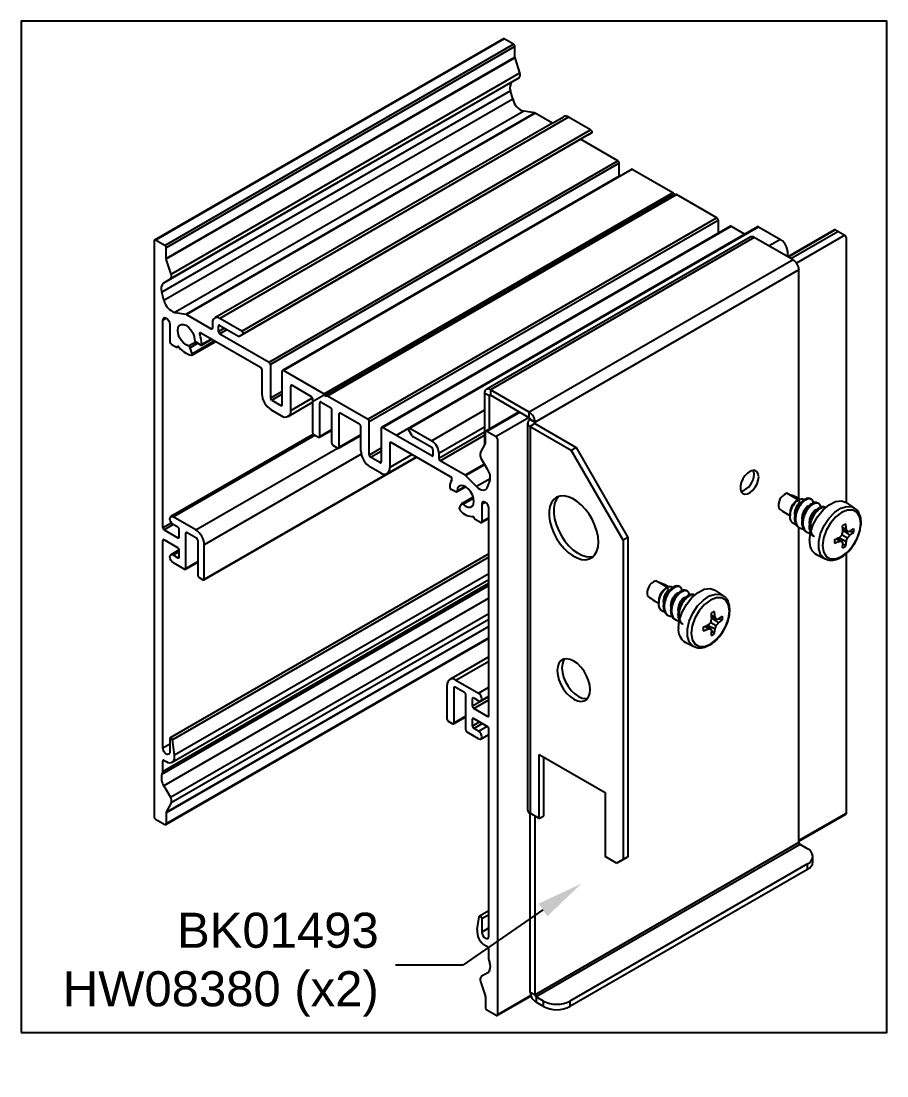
# Model space of a CAD drawing. Extents: x 0 to 4.64, y -5.65 to 0.
import ezdxf
from ezdxf import colors
from ezdxf.entities.mleader import LeaderData, LeaderLine
from ezdxf.math import Vec2, Vec3

# ---------------------------------------------------------------- set-up
doc = ezdxf.new("R2010")
doc.units = 0
doc.header["$LTSCALE"] = 0.5
doc.header["$MEASUREMENT"] = 0
for name, color, linetype in [('FAB DWG', 221, 'CONTINUOUS'), ('Hardware', 242, 'CONTINUOUS'), ('Housing', 150, 'CONTINUOUS'), ('Mounting', 4, 'CONTINUOUS')]:
    doc.layers.add(name, color=color, linetype=linetype)
doc.layers.add('Text-Unprinted', color=131, linetype='CONTINUOUS', plot=False)
doc.styles.get("Standard").update_dxf_attribs({"font": 'arial.ttf'})

msp = doc.modelspace()

# ---------------------------------------------------------------- linework, layer by layer
at = {"layer": 'Hardware', "transparency": 16777216}
for p, q in [((4.1629, -2.5651), (4.1036, -2.5308)), ((4.1258, -2.5409), (4.123, -2.542)), ((4.1718, -2.5635), (4.1488, -2.5502)), ((4.1659, -2.5661), (4.1563, -2.5716)), ((4.1659, -2.5661), (4.1715, -2.5804)), ((4.198, -2.5701), (4.1931, -2.5673)), ((4.234, -2.5632), (4.2292, -2.5604)), ((4.2373, -2.5928), (4.2324, -2.59)), ((4.2733, -2.5859), (4.2684, -2.5831)), ((4.4657, -2.6097), (4.4224, -2.5809)), ((4.0982, -2.6379), (4.1217, -2.6515)), ((4.1205, -2.6337), (4.1205, -2.6516)), ((4.2766, -2.6155), (4.2717, -2.6127)), ((4.1668, -2.7138), (4.1717, -2.7166)), ((4.2061, -2.7364), (4.211, -2.7393)), ((4.3815, -2.7686), (4.4219, -2.7884)), ((4.399, -2.7531), (4.4283, -2.7701)), ((4.4023, -2.7147), (4.4219, -2.7235)), ((4.4033, -2.7261), (4.4283, -2.7362)), ((4.4037, -2.7302), (4.441, -2.7553)), ((4.4424, -2.7336), (4.461, -2.7399)), ((4.3674, -2.7751), (4.3848, -2.7878)), ((4.3777, -2.7704), (4.399, -2.787)), ((4.4037, -2.8005), (4.4186, -2.8135)), ((4.2616, -2.8595), (4.3081, -2.8826)), ((3.4595, -3.0347), (3.4002, -3.0004)), ((3.4224, -3.0105), (3.4196, -3.0116)), ((3.4684, -3.0331), (3.4454, -3.0198)), ((3.4625, -3.0356), (3.4529, -3.0412)), ((3.4625, -3.0356), (3.4681, -3.05)), ((3.4946, -3.0397), (3.4897, -3.0369)), ((3.5306, -3.0328), (3.5258, -3.03)), ((3.5699, -3.0555), (3.565, -3.0526)), ((3.7623, -3.0793), (3.719, -3.0504)), ((3.3948, -3.1075), (3.4183, -3.1211)), ((3.4171, -3.1032), (3.4171, -3.1212)), ((3.5339, -3.0624), (3.529, -3.0596)), ((3.5732, -3.0851), (3.5683, -3.0822)), ((3.4634, -3.1833), (3.4683, -3.1861)), ((3.5027, -3.206), (3.5076, -3.2088)), ((3.6989, -3.1843), (3.7185, -3.1931)), ((3.6999, -3.1956), (3.7249, -3.2058)), ((3.7002, -3.1998), (3.7376, -3.2249)), ((3.739, -3.2031), (3.7576, -3.2095)), ((3.664, -3.2447), (3.6814, -3.2573)), ((3.6743, -3.24), (3.6956, -3.2565)), ((3.6781, -3.2382), (3.7185, -3.258)), ((3.6956, -3.2227), (3.7249, -3.2396)), ((3.7003, -3.27), (3.7152, -3.283)), ((3.5582, -3.3291), (3.6047, -3.3522))]:
    msp.add_line(p, q, dxfattribs=at)
at = {"layer": 'Hardware', "transparency": 16777216, "flags": 128}
for points in [[(4.2252, -2.7842), (4.2302, -2.7425), (4.245, -2.6987), (4.268, -2.6567), (4.2974, -2.6201), (4.3305, -2.5923), (4.3643, -2.5757), (4.3959, -2.5718), (4.4224, -2.5809)], [(4.3077, -2.8824), (4.3023, -2.8792), (4.2836, -2.8583), (4.2738, -2.8273), (4.2738, -2.7889), (4.2836, -2.7466), (4.3023, -2.7041), (4.3283, -2.6652), (4.3592, -2.6333), (4.3923, -2.6113), (4.4247, -2.6011), (4.4535, -2.6037), (4.466, -2.61)], [(4.2944, -2.8107), (4.2994, -2.8442), (4.3139, -2.8688), (4.3365, -2.8818), (4.365, -2.8821), (4.3966, -2.8697), (4.4281, -2.8457), (4.4566, -2.8125), (4.4792, -2.7733), (4.4937, -2.7321), (4.4987, -2.6928), (4.4937, -2.6592), (4.4792, -2.6347), (4.4566, -2.6216), (4.4281, -2.6213), (4.3966, -2.6338), (4.365, -2.6578), (4.3365, -2.691), (4.3139, -2.7301), (4.2994, -2.7713), (4.2944, -2.8107)], [(3.5218, -3.2538), (3.5268, -3.2121), (3.5415, -3.1683), (3.5646, -3.1263), (3.594, -3.0897), (3.6271, -3.0619), (3.6609, -3.0453), (3.6925, -3.0414), (3.719, -3.0504)], [(3.6043, -3.3519), (3.5989, -3.3488), (3.5802, -3.3279), (3.5704, -3.2968), (3.5704, -3.2585), (3.5802, -3.2162), (3.5989, -3.1736), (3.6249, -3.1347), (3.6558, -3.1028), (3.6889, -3.0808), (3.7213, -3.0707), (3.7501, -3.0733), (3.7626, -3.0795)], [(3.591, -3.2802), (3.596, -3.3138), (3.6105, -3.3383), (3.6331, -3.3514), (3.6616, -3.3517), (3.6932, -3.3392), (3.7247, -3.3152), (3.7532, -3.282), (3.7758, -3.2429), (3.7903, -3.2016), (3.7953, -3.1623), (3.7903, -3.1288), (3.7758, -3.1042), (3.7532, -3.0912), (3.7247, -3.0909), (3.6932, -3.1033), (3.6616, -3.1273), (3.6331, -3.1605), (3.6105, -3.1997), (3.596, -3.2409), (3.591, -3.2802)]]:
    msp.add_lwpolyline(points, dxfattribs=at)
at = {"layer": 'Hardware', "transparency": 16777216}
for centre, radius, start, end in [((4.1262, -2.5951), 0.0681, 109.3629, 194.3653), ((4.1963, -2.6361), 0.0759, 121.8306, 178.1748), ((4.444, -2.7594), 0.0689, 111.6345, 128.3601), ((3.8553, -2.7719), 0.55, 3.9597, 6.9502), ((3.9919, -2.7606), 0.4316, 4.9276, 8.6985), ((4.1434, -2.2729), 0.55, 293.0475, 296.0377), ((4.0093, -2.3688), 0.5473, 313.322, 315.3986), ((3.8713, -2.6078), 0.5473, 344.6008, 346.6774), ((4.0914, -2.8978), 0.3736, 25.6313, 27.8099), ((4.0105, -2.6351), 0.439, 339.5569, 342.0951), ((4.382, -2.3316), 0.4073, 276.5285, 278.3323), ((4.1026, -2.4758), 0.439, 317.9043, 320.4427), ((4.2403, -2.4404), 0.3561, 304.3079, 308.3032), ((4.2653, -2.507), 0.3042, 305.2772, 310.0383), ((4.3928, -2.7299), 0.069, 351.6386, 8.3614), ((4.3023, -2.7934), 0.0777, 173.2098, 238.352), ((4.4269, -2.7889), 0.069, 171.6386, 188.3614), ((4.2019, -2.3969), 0.4316, 291.2989, 295.0697), ((4.3706, -2.4144), 0.3737, 272.1836, 274.3618), ((4.0255, -2.9491), 0.4072, 21.6598, 23.4642), ((4.0487, -2.772), 0.3562, 351.6942, 355.6893), ((4.3758, -2.7594), 0.0689, 291.6345, 308.3601), ((4.1189, -2.7604), 0.3043, 349.9594, 354.7202), ((3.4228, -3.0647), 0.0681, 109.3629, 194.3653), ((3.4929, -3.1057), 0.0759, 121.8306, 178.1748), ((3.7406, -3.229), 0.0689, 111.6345, 128.3601), ((3.2885, -3.2301), 0.4316, 4.9276, 8.6985), ((3.1679, -3.0773), 0.5473, 344.6008, 346.6774), ((3.1519, -3.2414), 0.55, 3.9597, 6.9502), ((3.388, -3.3674), 0.3736, 25.6313, 27.8099), ((3.6786, -2.8011), 0.4073, 276.5285, 278.3323), ((3.5369, -2.9099), 0.3561, 304.3079, 308.3032), ((3.5619, -2.9765), 0.3042, 305.2772, 310.0383), ((3.6894, -3.1994), 0.069, 351.6386, 8.3614), ((3.5989, -3.263), 0.0777, 173.2098, 238.352), ((3.7235, -3.2585), 0.069, 171.6386, 188.3614), ((3.44, -2.7424), 0.55, 293.0475, 296.0377), ((3.4985, -2.8664), 0.4316, 291.2989, 295.0697), ((3.3059, -2.8384), 0.5473, 313.322, 315.3986), ((3.6672, -2.8839), 0.3737, 272.1836, 274.3618), ((3.3221, -3.4187), 0.4072, 21.6598, 23.4642), ((3.3453, -3.2416), 0.3562, 351.6942, 355.6893), ((3.4155, -3.23), 0.3043, 349.9594, 354.7202), ((3.3071, -3.1046), 0.439, 339.5569, 342.0951), ((3.3992, -2.9453), 0.439, 317.9043, 320.4427), ((3.6724, -3.229), 0.0689, 291.6345, 308.3601)]:
    msp.add_arc(centre, radius, start, end, dxfattribs=at)
for centre, major_axis, ratio, start_param, end_param in [((4.0729, -2.5649), (0.0904, -0.0035), 0.350579, 0.102496, 0.959353), ((4.0729, -2.5649), (0.0986, -0.0869), 0.337713, 4.877792, 5.249992), ((3.3695, -3.0344), (0.0904, -0.0035), 0.350579, 0.102496, 0.959353), ((3.3695, -3.0344), (0.0986, -0.0869), 0.337713, 4.877792, 5.249992)]:
    msp.add_ellipse(centre, major_axis=major_axis, ratio=ratio, start_param=start_param, end_param=end_param, dxfattribs=at)
for points, knots in [([(4.1514, -2.696), (4.1482, -2.6957), (4.1391, -2.6948), (4.1283, -2.6845), (4.1208, -2.6671), (4.1198, -2.6448), (4.1248, -2.6212), (4.1348, -2.5987), (4.1482, -2.58), (4.1591, -2.5702), (4.1649, -2.5667), (4.1659, -2.5661)], [0, 0, 0, 0, 0.073143, 0.211806, 0.350715, 0.480679, 0.609095, 0.737741, 0.857764, 0.975937, 1, 1, 1, 1]), ([(4.1931, -2.5673), (4.1864, -2.5731), (4.1727, -2.5849), (4.1561, -2.613), (4.1455, -2.6438), (4.1433, -2.6746), (4.151, -2.6985), (4.1597, -2.712), (4.1667, -2.7137), (4.1668, -2.7137)], [0, 0, 0, 0, 0.165435, 0.335295, 0.498315, 0.666674, 0.835034, 0.998054, 1, 1, 1, 1]), ([(4.1715, -2.5804), (4.1676, -2.5842), (4.1598, -2.5918), (4.1505, -2.6098), (4.1451, -2.6291), (4.1439, -2.6439), (4.1461, -2.65), (4.1464, -2.6509)], [0, 0, 0, 0, 0.237622, 0.481843, 0.715873, 0.957852, 1, 1, 1, 1]), ([(4.198, -2.5701), (4.1913, -2.5759), (4.1776, -2.5877), (4.161, -2.6158), (4.1503, -2.6467), (4.1483, -2.6772), (4.1555, -2.7021), (4.1701, -2.7186), (4.1846, -2.7205), (4.1918, -2.7214)], [0, 0, 0, 0, 0.1430202, 0.2898668, 0.4307996, 0.5763481, 0.7218966, 0.8628294, 1, 1, 1, 1]), ([(4.1659, -2.5661), (4.1695, -2.5643), (4.1773, -2.5605), (4.1876, -2.5596), (4.1922, -2.5629), (4.1944, -2.5645)], [0, 0, 0, 0, 0.307059, 0.676919, 1, 1, 1, 1]), ([(4.2324, -2.59), (4.2257, -2.5958), (4.212, -2.6075), (4.1954, -2.6357), (4.1847, -2.6665), (4.1826, -2.6972), (4.1903, -2.7212), (4.199, -2.7347), (4.206, -2.7364), (4.2061, -2.7364)], [0, 0, 0, 0, 0.165435, 0.335295, 0.498315, 0.666674, 0.835034, 0.998054, 1, 1, 1, 1]), ([(4.2311, -2.5978), (4.2283, -2.597), (4.2226, -2.5955), (4.2108, -2.6022), (4.1991, -2.6147), (4.1898, -2.6324), (4.1844, -2.6518), (4.1832, -2.6666), (4.1854, -2.6727), (4.1857, -2.6736)], [0, 0, 0, 0, 0.163229, 0.323888, 0.484547, 0.649668, 0.807898, 0.971503, 1, 1, 1, 1]), ([(4.2373, -2.5928), (4.2305, -2.5986), (4.2169, -2.6104), (4.2003, -2.6385), (4.1896, -2.6694), (4.1876, -2.6999), (4.1948, -2.7247), (4.2093, -2.7413), (4.2239, -2.7431), (4.2311, -2.744)], [0, 0, 0, 0, 0.14302, 0.289867, 0.4308, 0.576348, 0.721897, 0.862829, 1, 1, 1, 1]), ([(4.2291, -2.5605), (4.224, -2.5588), (4.2137, -2.5554), (4.2, -2.5634), (4.1931, -2.5673)], [0, 0, 0, 0, 0.503719, 1, 1, 1, 1]), ([(4.2449, -2.5842), (4.2448, -2.5814), (4.2444, -2.5712), (4.2346, -2.5617), (4.2185, -2.5585), (4.2048, -2.5663), (4.198, -2.5701)], [0, 0, 0, 0, 0.111126, 0.4019144, 0.7049046, 1, 1, 1, 1]), ([(4.2684, -2.5831), (4.2633, -2.5814), (4.253, -2.5781), (4.2392, -2.586), (4.2324, -2.59)], [0, 0, 0, 0, 0.503719, 1, 1, 1, 1]), ([(4.2842, -2.6069), (4.2841, -2.6041), (4.2837, -2.5939), (4.2739, -2.5844), (4.2578, -2.5812), (4.2441, -2.589), (4.2373, -2.5928)], [0, 0, 0, 0, 0.111126, 0.4019144, 0.7049046, 1, 1, 1, 1]), ([(4.2717, -2.6127), (4.2649, -2.6185), (4.2513, -2.6302), (4.2347, -2.6583), (4.224, -2.6892), (4.2219, -2.7199), (4.2296, -2.7439), (4.2383, -2.7574), (4.2453, -2.759), (4.2454, -2.7591)], [0, 0, 0, 0, 0.165435, 0.335295, 0.498315, 0.666674, 0.835034, 0.998054, 1, 1, 1, 1]), ([(4.2704, -2.6205), (4.2676, -2.6197), (4.2619, -2.6181), (4.25, -2.6248), (4.2384, -2.6374), (4.2291, -2.6551), (4.2237, -2.6745), (4.2225, -2.6893), (4.2247, -2.6954), (4.225, -2.6963)], [0, 0, 0, 0, 0.163229, 0.323888, 0.484547, 0.649668, 0.807898, 0.971503, 1, 1, 1, 1]), ([(4.2766, -2.6155), (4.2698, -2.6213), (4.2561, -2.633), (4.2396, -2.6612), (4.2289, -2.692), (4.2268, -2.7227), (4.2344, -2.7467), (4.2432, -2.7602), (4.2502, -2.7619), (4.2503, -2.7619)], [0, 0, 0, 0, 0.165435, 0.335295, 0.498315, 0.666674, 0.835034, 0.998054, 1, 1, 1, 1]), ([(4.3077, -2.6058), (4.3025, -2.6041), (4.2923, -2.6007), (4.2785, -2.6087), (4.2717, -2.6127)], [0, 0, 0, 0, 0.503719, 1, 1, 1, 1]), ([(4.3126, -2.6086), (4.3074, -2.6069), (4.2972, -2.6036), (4.2834, -2.6115), (4.2766, -2.6155)], [0, 0, 0, 0, 0.503719, 1, 1, 1, 1]), ([(4.4716, -2.7891), (4.4774, -2.7777), (4.4901, -2.7531), (4.4999, -2.7134), (4.5018, -2.6738), (4.4932, -2.6412), (4.4802, -2.6192), (4.4687, -2.6131), (4.4654, -2.6114)], [0, 0, 0, 0, 0.167696, 0.36269, 0.55992, 0.76026, 0.931534, 1, 1, 1, 1]), ([(4.3083, -2.8808), (4.3128, -2.8834), (4.3255, -2.8908), (4.3516, -2.8903), (4.3826, -2.8811), (4.4146, -2.861), (4.444, -2.8314), (4.4638, -2.806), (4.4707, -2.7909), (4.4716, -2.7891)], [0, 0, 0, 0, 0.090625, 0.256249, 0.426306, 0.606513, 0.790949, 0.975046, 1, 1, 1, 1]), ([(3.448, -3.1656), (3.4448, -3.1653), (3.4357, -3.1644), (3.4249, -3.154), (3.4174, -3.1366), (3.4164, -3.1143), (3.4214, -3.0907), (3.4314, -3.0682), (3.4448, -3.0496), (3.4557, -3.0398), (3.4615, -3.0362), (3.4625, -3.0356)], [0, 0, 0, 0, 0.073143, 0.211806, 0.350715, 0.480679, 0.609095, 0.737741, 0.857764, 0.975937, 1, 1, 1, 1]), ([(3.4897, -3.0369), (3.483, -3.0427), (3.4693, -3.0544), (3.4527, -3.0825), (3.4421, -3.1134), (3.4399, -3.1441), (3.4476, -3.1681), (3.4563, -3.1816), (3.4633, -3.1832), (3.4634, -3.1833)], [0, 0, 0, 0, 0.165435, 0.335295, 0.498315, 0.666674, 0.835034, 0.998054, 1, 1, 1, 1]), ([(3.4681, -3.05), (3.4642, -3.0538), (3.4564, -3.0614), (3.4471, -3.0794), (3.4417, -3.0987), (3.4405, -3.1135), (3.4427, -3.1196), (3.443, -3.1205)], [0, 0, 0, 0, 0.237622, 0.481843, 0.715873, 0.957852, 1, 1, 1, 1]), ([(3.4946, -3.0397), (3.4878, -3.0455), (3.4742, -3.0572), (3.4576, -3.0853), (3.4469, -3.1163), (3.4449, -3.1467), (3.4521, -3.1716), (3.4667, -3.1882), (3.4812, -3.19), (3.4884, -3.1909)], [0, 0, 0, 0, 0.1430202, 0.2898668, 0.4307996, 0.5763481, 0.7218966, 0.8628294, 1, 1, 1, 1]), ([(3.4625, -3.0356), (3.4661, -3.0339), (3.4739, -3.03), (3.4842, -3.0292), (3.4888, -3.0325), (3.491, -3.0341)], [0, 0, 0, 0, 0.307059, 0.676919, 1, 1, 1, 1]), ([(3.5257, -3.03), (3.5206, -3.0283), (3.5103, -3.0249), (3.4966, -3.0329), (3.4897, -3.0369)], [0, 0, 0, 0, 0.503719, 1, 1, 1, 1]), ([(3.5415, -3.0538), (3.5414, -3.051), (3.541, -3.0408), (3.5312, -3.0313), (3.5151, -3.0281), (3.5014, -3.0359), (3.4946, -3.0397)], [0, 0, 0, 0, 0.111126, 0.4019144, 0.7049046, 1, 1, 1, 1]), ([(3.565, -3.0527), (3.5599, -3.051), (3.5496, -3.0476), (3.5358, -3.0556), (3.529, -3.0596)], [0, 0, 0, 0, 0.503719, 1, 1, 1, 1]), ([(3.5808, -3.0765), (3.5807, -3.0736), (3.5803, -3.0635), (3.5705, -3.054), (3.5544, -3.0508), (3.5407, -3.0585), (3.5339, -3.0624)], [0, 0, 0, 0, 0.111126, 0.4019144, 0.7049046, 1, 1, 1, 1]), ([(3.529, -3.0596), (3.5223, -3.0654), (3.5086, -3.0771), (3.492, -3.1052), (3.4813, -3.1361), (3.4792, -3.1668), (3.4869, -3.1908), (3.4956, -3.2042), (3.5026, -3.2059), (3.5027, -3.2059)], [0, 0, 0, 0, 0.165435, 0.335295, 0.498315, 0.666674, 0.835034, 0.998054, 1, 1, 1, 1]), ([(3.5277, -3.0674), (3.5249, -3.0666), (3.5192, -3.065), (3.5074, -3.0717), (3.4957, -3.0843), (3.4864, -3.102), (3.481, -3.1214), (3.4798, -3.1361), (3.482, -3.1422), (3.4823, -3.1431)], [0, 0, 0, 0, 0.163229, 0.323888, 0.484547, 0.649668, 0.807898, 0.971503, 1, 1, 1, 1]), ([(3.5339, -3.0624), (3.5271, -3.0682), (3.5135, -3.0799), (3.4969, -3.108), (3.4862, -3.1389), (3.4842, -3.1694), (3.4914, -3.1943), (3.5059, -3.2109), (3.5205, -3.2127), (3.5277, -3.2136)], [0, 0, 0, 0, 0.14302, 0.289867, 0.4308, 0.576348, 0.721897, 0.862829, 1, 1, 1, 1]), ([(3.5683, -3.0822), (3.5615, -3.088), (3.5479, -3.0998), (3.5313, -3.1279), (3.5206, -3.1587), (3.5185, -3.1895), (3.5262, -3.2135), (3.5349, -3.2269), (3.5419, -3.2286), (3.542, -3.2286)], [0, 0, 0, 0, 0.165435, 0.335295, 0.498315, 0.666674, 0.835034, 0.998054, 1, 1, 1, 1]), ([(3.567, -3.09), (3.5642, -3.0893), (3.5585, -3.0877), (3.5466, -3.0944), (3.535, -3.107), (3.5257, -3.1246), (3.5203, -3.1441), (3.5191, -3.1588), (3.5213, -3.1649), (3.5216, -3.1658)], [0, 0, 0, 0, 0.163229, 0.323888, 0.484547, 0.649668, 0.807898, 0.971503, 1, 1, 1, 1]), ([(3.5732, -3.0851), (3.5664, -3.0909), (3.5527, -3.1026), (3.5362, -3.1307), (3.5255, -3.1616), (3.5234, -3.1923), (3.531, -3.2163), (3.5397, -3.2297), (3.5468, -3.2314), (3.5469, -3.2314)], [0, 0, 0, 0, 0.165435, 0.335295, 0.498315, 0.666674, 0.835034, 0.998054, 1, 1, 1, 1]), ([(3.6043, -3.0754), (3.5991, -3.0737), (3.5889, -3.0703), (3.5751, -3.0783), (3.5683, -3.0822)], [0, 0, 0, 0, 0.503719, 1, 1, 1, 1]), ([(3.6092, -3.0782), (3.604, -3.0765), (3.5938, -3.0731), (3.58, -3.0811), (3.5732, -3.0851)], [0, 0, 0, 0, 0.503719, 1, 1, 1, 1]), ([(3.7682, -3.2586), (3.774, -3.2472), (3.7867, -3.2226), (3.7965, -3.1829), (3.7984, -3.1434), (3.7898, -3.1108), (3.7768, -3.0888), (3.7653, -3.0827), (3.762, -3.081)], [0, 0, 0, 0, 0.167696, 0.36269, 0.55992, 0.76026, 0.931534, 1, 1, 1, 1]), ([(3.6049, -3.3504), (3.6094, -3.353), (3.6221, -3.3603), (3.6482, -3.3598), (3.6792, -3.3506), (3.7112, -3.3306), (3.7406, -3.301), (3.7604, -3.2756), (3.7673, -3.2604), (3.7682, -3.2586)], [0, 0, 0, 0, 0.090625, 0.256249, 0.426306, 0.606513, 0.790949, 0.975046, 1, 1, 1, 1])]:
    msp.add_open_spline(points, degree=3, knots=knots, dxfattribs=at)
at = {"layer": 'Housing', "linetype": 'Continuous', "transparency": 16777216}
for p, q in [((2.5843, -0.0944), (0.7154, -1.1733)), ((2.5893, -0.0949), (0.7204, -1.1738)), ((2.6387, -0.1235), (2.5893, -0.0949)), ((0.7699, -1.2024), (2.6387, -0.1235)), ((2.6458, -0.1358), (0.777, -1.2146)), ((2.6458, -0.1938), (2.6458, -0.1358)), ((0.777, -1.2727), (2.6458, -0.1938)), ((2.6465, -0.1976), (0.7776, -1.2765)), ((2.6728, -0.278), (2.6465, -0.1976)), ((0.804, -1.3569), (2.6728, -0.278)), ((0.7644, -1.4025), (2.6333, -0.3236)), ((2.6686, -0.3033), (0.7997, -1.3821)), ((2.6333, -0.3236), (2.6686, -0.3033)), ((2.6226, -0.3732), (0.7537, -1.452)), ((2.6344, -0.4175), (2.6226, -0.3732)), ((0.7656, -1.4964), (2.6344, -0.4175)), ((2.6933, -0.4832), (0.8245, -1.5621)), ((0.8838, -1.5714), (2.7527, -0.4925)), ((2.7551, -0.4935), (0.8863, -1.5723)), ((2.7527, -0.4925), (2.6933, -0.4832)), ((2.8471, -0.5466), (2.7551, -0.4935)), ((2.8471, -0.5466), (1.0376, -1.5912)), ((2.934, -0.5151), (1.0651, -1.5939)), ((3.0512, -0.5828), (2.934, -0.5151)), ((1.1824, -1.6616), (3.0512, -0.5828)), ((3.0562, -0.5996), (1.1874, -1.6784)), ((3.0386, -0.6098), (3.0562, -0.5996)), ((1.1697, -1.6887), (2.9976, -0.6334)), ((3.1974, -0.7488), (2.9976, -0.6334)), ((1.3285, -1.8276), (3.1974, -0.7488)), ((3.2044, -0.761), (1.3356, -1.8399)), ((3.2044, -0.8311), (3.2044, -0.761)), ((3.2044, -0.8311), (1.4013, -1.872)), ((3.2751, -0.7937), (1.4063, -1.8725)), ((3.2751, -0.7937), (3.4914, -0.9185)), ((3.4964, -0.9238), (1.5619, -2.0406)), ((1.6226, -1.9974), (3.4914, -0.9185)), ((3.5014, -0.9325), (1.6376, -2.0084)), ((1.6426, -2.0089), (3.5114, -0.9301)), ((3.4964, -0.9238), (3.5014, -0.9325)), ((3.7277, -1.0549), (3.5114, -0.9301)), ((3.7277, -1.0549), (1.8588, -2.1338)), ((1.8659, -2.146), (3.7348, -1.0672)), ((3.7348, -1.0672), (3.7348, -1.1373)), ((3.8005, -1.0993), (1.9316, -2.1782)), ((1.9366, -2.1787), (3.8055, -1.0998)), ((3.9466, -1.102), (2.0091, -2.2205)), ((2.0757, -2.1854), (3.9516, -1.1025)), ((3.8055, -1.0998), (3.8779, -1.1417)), ((3.9516, -1.1025), (3.9769, -1.1171)), ((3.9516, -1.1025), (4.0689, -1.1702)), ((4.3591, -1.1191), (4.1088, -1.2636)), ((4.3629, -1.1189), (4.1105, -1.2646)), ((4.1246, -1.2728), (4.3771, -1.127)), ((4.3641, -1.1195), (4.4136, -1.1481)), ((0.7133, -1.1779), (0.7133, -4.2644)), ((0.7699, -1.2024), (0.7204, -1.1738)), ((4.0689, -1.1702), (4.0079, -1.2054)), ((4.4136, -1.1481), (4.1554, -1.2972)), ((4.4207, -1.1603), (4.4207, -2.5803)), ((0.777, -1.2727), (0.777, -1.2146)), ((4.1078, -1.2376), (4.1078, -1.2376)), ((0.804, -1.3569), (0.7776, -1.2765)), ((0.7644, -1.4025), (0.7997, -1.3821)), ((0.7656, -1.4964), (0.7537, -1.452)), ((0.8245, -1.5621), (0.8838, -1.5714)), ((0.8863, -1.5723), (1.0192, -1.649)), ((0.7781, -1.592), (0.7593, -1.6029)), ((0.7593, -2.7146), (0.7593, -1.6029)), ((0.7969, -1.6245), (0.7969, -1.7184)), ((1.0262, -1.6164), (1.0262, -1.645)), ((1.0651, -1.6307), (1.058, -1.6347)), ((1.058, -1.6633), (1.058, -1.6347)), ((1.1824, -1.6616), (1.0651, -1.5939)), ((1.0651, -1.6307), (1.1647, -1.6882)), ((0.9683, -1.6727), (0.9578, -1.6788)), ((0.9639, -1.6702), (1.2826, -1.8542)), ((1.0192, -1.649), (1.0262, -1.645)), ((1.058, -1.6633), (1.0899, -1.6449)), ((1.104, -1.6531), (1.0651, -1.6756)), ((1.0651, -1.6756), (1.3285, -1.8276)), ((1.1697, -1.6887), (1.1874, -1.6784)), ((0.8039, -1.7307), (0.8322, -1.747)), ((0.8372, -1.7475), (0.8428, -1.7443)), ((0.8393, -1.7429), (0.8393, -1.7398)), ((0.8393, -1.7429), (0.841, -1.742)), ((0.8976, -1.7412), (0.9363, -1.7189)), ((0.9476, -1.7265), (0.9061, -1.7505)), ((0.9167, -1.7826), (0.9061, -1.7505)), ((0.9152, -1.791), (1.0442, -1.7166)), ((0.9167, -1.7826), (1.0376, -1.7128)), ((0.9359, -1.7186), (0.9607, -1.7354)), ((0.9663, -1.7363), (1.0223, -1.704)), ((0.9684, -1.7317), (1.0194, -1.7022)), ((1.3356, -1.8399), (1.3356, -2.0195)), ((1.2896, -1.8664), (1.2896, -1.9971)), ((1.3992, -2.0563), (1.3992, -1.8766)), ((1.6226, -1.9974), (1.4063, -1.8725)), ((1.4523, -1.9521), (1.4452, -1.9562)), ((1.4452, -2.0869), (1.4452, -1.9562)), ((1.4523, -1.9521), (1.5548, -2.0113)), ((1.3356, -2.0195), (1.3992, -1.9828)), ((1.3992, -1.9991), (1.3427, -2.0318)), ((1.3427, -2.0318), (1.3922, -2.0603)), ((1.4452, -2.0869), (1.5612, -2.0199)), ((1.5619, -2.0236), (1.5619, -2.2032)), ((1.6276, -2.0027), (1.6326, -2.0113)), ((1.6376, -2.0084), (1.6326, -2.0113)), ((1.6426, -2.0089), (1.8588, -2.1338)), ((1.3391, -2.0828), (1.3957, -2.1154)), ((1.3922, -2.0603), (1.3992, -2.0563)), ((1.4307, -2.1189), (1.5619, -2.0432)), ((1.6078, -2.0419), (1.6007, -2.046)), ((1.6007, -2.2257), (1.6007, -2.046)), ((1.6078, -2.0419), (1.6573, -2.0705)), ((1.6644, -2.2624), (1.6644, -2.0828)), ((2.4835, -2.0854), (2.2, -2.2491)), ((1.7033, -2.1052), (1.7104, -2.1011)), ((1.7033, -2.1052), (1.7033, -2.2849)), ((1.8129, -2.1603), (1.7103, -2.1011)), ((1.8659, -2.3257), (1.8659, -2.146)), ((2.6691, -2.0946), (2.4902, -2.1979)), ((2.4952, -2.1984), (2.672, -2.0963)), ((2.7215, -2.1249), (2.5447, -2.227)), ((1.5987, -2.2302), (1.6644, -2.1923)), ((1.6007, -2.2257), (1.6644, -2.1889)), ((1.82, -2.3032), (1.82, -2.1726)), ((1.9296, -2.1828), (1.9296, -2.3624)), ((2.2, -2.3307), (1.9366, -2.1787)), ((2.0954, -2.2231), (2.0777, -2.1924)), ((2.0827, -2.1814), (2.2, -2.2491)), ((2.2389, -2.3164), (2.4835, -2.1752)), ((2.4835, -2.2038), (2.2389, -2.345)), ((2.4882, -2.2605), (2.4882, -2.2025)), ((2.4952, -2.1984), (2.5447, -2.227)), ((1.5672, -2.2141), (0.802, -2.6558)), ((0.8145, -2.6571), (1.5742, -2.2185)), ((1.5689, -2.2155), (1.5937, -2.2297)), ((1.7012, -2.2894), (1.82, -2.2209)), ((1.82, -2.2175), (1.7033, -2.2849)), ((1.9755, -2.2624), (1.9826, -2.2583)), ((2.3012, -2.4422), (1.9826, -2.2583)), ((2.2, -2.2858), (2.1004, -2.2283)), ((2.246, -2.3573), (2.4835, -2.2202)), ((2.5518, -2.2392), (2.5518, -5.3257)), ((0.9356, -2.727), (1.6953, -2.2884)), ((1.6962, -2.2889), (1.6715, -2.2746)), ((1.9296, -2.2889), (1.8659, -2.3257)), ((1.873, -2.3379), (1.9296, -2.3053)), ((1.9755, -2.2624), (1.9755, -2.393)), ((2.2071, -2.3267), (2.2071, -2.2981)), ((2.2389, -2.3164), (2.2389, -2.345)), ((2.4612, -2.3136), (2.4875, -2.2636)), ((0.9795, -2.9949), (2.119, -2.3371)), ((1.8223, -2.3213), (0.9816, -2.8066)), ((0.9816, -2.9903), (2.1161, -2.3354)), ((1.9225, -2.3665), (1.873, -2.3379)), ((1.9296, -2.3624), (1.9225, -2.3665)), ((1.961, -2.4251), (2.1163, -2.3355)), ((2.0957, -2.3236), (1.9755, -2.393)), ((2.2071, -2.3267), (2.2, -2.3307)), ((2.3789, -2.434), (2.246, -2.3573)), ((2.4829, -2.374), (2.3789, -2.434)), ((2.5007, -2.4048), (2.4654, -2.3437)), ((1.926, -2.4216), (1.8694, -2.3889)), ((2.3813, -2.4359), (2.4843, -2.3764)), ((2.4407, -2.4951), (2.3813, -2.4359)), ((2.5141, -2.4527), (2.4407, -2.4951)), ((2.4996, -2.4974), (2.5114, -2.4667)), ((2.3293, -2.523), (2.3045, -2.5112)), ((2.3336, -2.5232), (2.3814, -2.4956)), ((2.3787, -2.4941), (2.3357, -2.519)), ((2.3485, -2.6092), (2.359, -2.5892)), ((2.4227, -2.5517), (2.3604, -2.5877)), ((2.3675, -2.5898), (2.4241, -2.5571)), ((2.4871, -2.5786), (2.4683, -2.5894)), ((2.4683, -2.5894), (2.4683, -2.6833)), ((0.9356, -2.727), (0.8145, -2.6571)), ((2.4259, -2.6588), (2.4259, -2.6557)), ((2.5058, -3.7229), (2.5058, -2.6111)), ((0.7593, -2.7146), (0.8045, -2.6885)), ((0.8155, -2.6985), (0.7664, -2.7269)), ((0.8402, -2.7127), (0.8145, -2.6979)), ((2.4612, -2.6874), (2.4329, -2.6711)), ((2.4662, -2.6879), (2.5058, -2.665)), ((2.5058, -2.6616), (2.4683, -2.6833)), ((0.7664, -2.7269), (0.8402, -2.7695)), ((0.8402, -2.7695), (0.8472, -2.7654)), ((0.8472, -2.7654), (0.8472, -2.725)), ((0.8897, -2.7413), (0.8826, -2.7454)), ((0.8826, -2.9332), (0.8826, -2.7454)), ((0.8897, -2.7413), (0.9392, -2.7699)), ((0.7664, -2.78), (0.7593, -2.784)), ((0.7593, -3.8958), (0.7593, -2.784)), ((0.8402, -2.8226), (0.7664, -2.78)), ((0.9462, -2.7821), (0.9462, -2.9699)), ((0.9816, -2.9903), (0.9816, -2.8066)), ((2.5058, -2.8553), (0.7989, -3.8407)), ((0.8472, -2.8339), (0.802, -2.86)), ((2.5058, -2.8735), (0.8109, -3.852)), ((0.8145, -2.8612), (0.8472, -2.8423)), ((0.8145, -2.8612), (0.8402, -2.876)), ((0.8402, -2.876), (0.8472, -2.8719)), ((0.8472, -2.8719), (0.8472, -2.8348)), ((4.4207, -2.8539), (4.4207, -4.248)), ((0.8145, -2.902), (0.8755, -2.9373)), ((0.8805, -2.9378), (0.9462, -2.8998)), ((0.8826, -2.9332), (0.9462, -2.8964)), ((0.8094, -3.9717), (2.5058, -2.9924)), ((0.8222, -3.9323), (2.5058, -2.9604)), ((0.9533, -2.9822), (0.9745, -2.9944)), ((0.7537, -4.0369), (2.5058, -3.0255)), ((2.5058, -3.0151), (0.7589, -4.0237)), ((0.7593, -4.0211), (2.5058, -3.0128)), ((2.5058, -3.0935), (0.7644, -4.0988)), ((0.7997, -4.1599), (2.5058, -3.175)), ((2.5058, -3.2076), (0.804, -4.19)), ((2.5058, -3.245), (0.777, -4.2431)), ((0.7776, -4.24), (2.5058, -3.2424)), ((0.7749, -4.3057), (2.5058, -3.3065)), ((0.777, -4.3011), (2.5058, -3.3031)), ((2.5058, -3.4079), (2.297, -3.5284)), ((2.3295, -3.5317), (2.5058, -3.4299)), ((2.2835, -3.7419), (2.2835, -3.5582)), ((2.3295, -3.5317), (2.4506, -3.6016)), ((2.3189, -3.5745), (2.326, -3.5704)), ((2.3189, -3.5745), (2.3189, -3.7623)), ((2.3755, -3.599), (2.326, -3.5704)), ((2.3825, -3.7991), (2.3825, -3.6113)), ((2.4506, -3.6016), (2.5058, -3.5697)), ((2.5058, -3.6214), (2.4179, -3.6721)), ((2.4179, -3.6317), (2.425, -3.6276)), ((2.4179, -3.6721), (2.4179, -3.6317)), ((2.425, -3.6276), (2.4506, -3.6424)), ((2.425, -3.6844), (2.5058, -3.6377)), ((2.4631, -3.6436), (2.5058, -3.619)), ((2.3168, -3.7669), (2.3825, -3.729)), ((2.3825, -3.7256), (2.3189, -3.7623)), ((2.4988, -3.727), (2.425, -3.6844)), ((2.5058, -3.7229), (2.4988, -3.727)), ((2.3118, -3.7664), (2.2906, -3.7542)), ((2.4179, -3.7415), (2.425, -3.7374)), ((2.4179, -3.7787), (2.4179, -3.7415)), ((2.4571, -3.756), (2.4179, -3.7787)), ((2.425, -3.7374), (2.4988, -3.7801)), ((2.425, -3.7909), (2.4713, -3.7642)), ((2.4506, -3.8057), (2.4969, -3.779)), ((2.4506, -3.8465), (2.3896, -3.8113)), ((2.4506, -3.8057), (2.425, -3.7909)), ((2.4631, -3.8478), (2.5058, -3.8231)), ((2.5058, -4.9041), (2.5058, -3.7923)), ((0.7593, -3.8958), (0.7969, -3.8741)), ((0.7969, -3.8453), (0.7969, -3.9175)), ((0.8222, -3.9323), (0.8109, -3.852)), ((0.7664, -3.9624), (0.7593, -3.9665)), ((0.7593, -4.0211), (0.7593, -3.9665)), ((0.7664, -3.9624), (0.7769, -3.9685)), ((0.7589, -4.0237), (0.7537, -4.0369)), ((0.7644, -4.0988), (0.7997, -4.1599)), ((0.804, -4.19), (0.7776, -4.24)), ((0.7204, -4.2767), (0.7699, -4.3052)), ((0.777, -4.2431), (0.777, -4.3011)), ((4.4207, -4.2469), (4.1682, -4.3926)), ((4.1682, -4.396), (4.4186, -4.2514)), ((2.443, -4.868), (2.4542, -4.8007)), ((2.5058, -4.7688), (2.4562, -4.7974)), ((2.4683, -4.8102), (2.5058, -4.7885)), ((2.4683, -4.8102), (2.4683, -4.8824)), ((2.4683, -4.8824), (2.5058, -4.8607)), ((2.4988, -4.9625), (2.4882, -4.9564)), ((2.5058, -5.0294), (2.5058, -4.9748)), ((2.5063, -5.0324), (2.5114, -5.0516)), ((2.5007, -5.1011), (2.4654, -5.1215)), ((2.4612, -5.1467), (2.4875, -5.2271)), ((2.4882, -5.231), (2.4882, -5.289)), ((2.5497, -5.3303), (2.7326, -5.2248)), ((2.7316, -5.2219), (2.5518, -5.3257)), ((2.5447, -5.3298), (2.4952, -5.3012))]:
    msp.add_line(p, q, dxfattribs=at)
at = {"layer": 'Housing', "ltscale": 0.5, "transparency": 16777216}
msp.add_line((2.8471, -0.5466), (2.9065, -0.5123), dxfattribs=at)
at = {"layer": 'Housing', "linetype": 'Continuous', "transparency": 16777216, "flags": 128}
for points in [[(3.0512, -0.5828), (3.0533, -0.5843), (3.0552, -0.5864), (3.0567, -0.5889), (3.0578, -0.5916), (3.0583, -0.5942), (3.0582, -0.5965), (3.0575, -0.5984), (3.0562, -0.5996)], [(0.7593, -1.6029), (0.7607, -1.5954), (0.7648, -1.5907), (0.7709, -1.5895), (0.7781, -1.592), (0.7853, -1.5978), (0.7914, -1.606), (0.7954, -1.6154), (0.7969, -1.6245)], [(0.8976, -1.7412), (0.8838, -1.7356), (0.87, -1.725), (0.8576, -1.7104), (0.8477, -1.6933), (0.8413, -1.6752), (0.839, -1.658), (0.841, -1.6431), (0.8472, -1.6322), (0.8568, -1.6261), (0.8692, -1.6256), (0.8829, -1.6306), (0.8968, -1.6406), (0.9095, -1.6548), (0.9197, -1.6717), (0.9266, -1.6897), (0.9294, -1.7071)], [(0.9578, -1.6788), (0.9571, -1.6764), (0.9569, -1.6742), (0.9571, -1.6723), (0.9579, -1.6707), (0.959, -1.6697), (0.9604, -1.6693), (0.9621, -1.6695), (0.9639, -1.6702)], [(1.1874, -1.6784), (1.1886, -1.6772), (1.1893, -1.6754), (1.1894, -1.673), (1.1889, -1.6704), (1.1879, -1.6678), (1.1863, -1.6653), (1.1844, -1.6632), (1.1824, -1.6616)], [(0.9607, -1.7354), (0.9621, -1.7362), (0.9636, -1.7367), (0.9649, -1.7368), (0.9661, -1.7364), (0.9671, -1.7357), (0.9678, -1.7347), (0.9682, -1.7333), (0.9684, -1.7317)], [(0.9126, -1.7914), (0.914, -1.7915), (0.9151, -1.7911), (0.9161, -1.7904), (0.9168, -1.7893), (0.9172, -1.7879), (0.9173, -1.7863), (0.9171, -1.7845), (0.9167, -1.7826)], [(2.0777, -2.1924), (2.0765, -2.1898), (2.0758, -2.1871), (2.0757, -2.1847), (2.0762, -2.1826), (2.0773, -2.1812), (2.0788, -2.1805), (2.0807, -2.1805), (2.0827, -2.1814)], [(2.3675, -2.5898), (2.3813, -2.6001), (2.3951, -2.6054), (2.4076, -2.6052), (2.4175, -2.5995), (2.4239, -2.5888), (2.4262, -2.5742), (2.4241, -2.5571), (2.418, -2.539), (2.4083, -2.5218), (2.396, -2.507), (2.3822, -2.4961), (2.3684, -2.4901), (2.3557, -2.4896), (2.3454, -2.4947), (2.3385, -2.5048), (2.3357, -2.519)], [(2.4407, -2.4951), (2.4494, -2.5027), (2.4584, -2.5085), (2.4673, -2.5121), (2.4758, -2.5136), (2.4836, -2.5128), (2.4903, -2.5097), (2.4957, -2.5045), (2.4996, -2.4974)], [(2.359, -2.5892), (2.3596, -2.5883), (2.3605, -2.5877), (2.3614, -2.5873), (2.3625, -2.5872), (2.3637, -2.5875), (2.365, -2.588), (2.3663, -2.5887), (2.3675, -2.5898)], [(2.5058, -2.6111), (2.5044, -2.602), (2.5003, -2.5926), (2.4943, -2.5844), (2.4871, -2.5786), (2.4799, -2.5761), (2.4738, -2.5773), (2.4697, -2.582), (2.4683, -2.5894)], [(0.8145, -2.6979), (0.8078, -2.6925), (0.802, -2.6847), (0.7982, -2.6759), (0.7969, -2.6673), (0.7982, -2.6603), (0.802, -2.6558), (0.8078, -2.6547), (0.8145, -2.6571)], [(0.8145, -2.902), (0.8078, -2.8966), (0.802, -2.8889), (0.7982, -2.88), (0.7969, -2.8714), (0.7982, -2.8644), (0.802, -2.86), (0.8078, -2.8589), (0.8145, -2.8612)], [(2.4506, -3.6424), (2.4574, -3.6447), (2.4631, -3.6436), (2.4669, -3.6392), (2.4683, -3.6322), (2.4669, -3.6236), (2.4631, -3.6148), (2.4574, -3.607), (2.4506, -3.6016)], [(0.8109, -3.852), (0.81, -3.8486), (0.8082, -3.8454), (0.8059, -3.8427), (0.8033, -3.8409), (0.8008, -3.8402), (0.7987, -3.8408), (0.7973, -3.8426), (0.7969, -3.8453)], [(2.4506, -3.8465), (2.4574, -3.8489), (2.4631, -3.8478), (2.4669, -3.8434), (2.4683, -3.8363), (2.4669, -3.8277), (2.4631, -3.8189), (2.4574, -3.8112), (2.4506, -3.8057)], [(0.7969, -3.9175), (0.7954, -3.925), (0.7914, -3.9297), (0.7853, -3.9308), (0.7781, -3.9283), (0.7709, -3.9225), (0.7648, -3.9143), (0.7607, -3.9049), (0.7593, -3.8958)], [(0.7769, -3.9685), (0.7869, -3.973), (0.7963, -3.9747), (0.8049, -3.9737), (0.8121, -3.9699), (0.8177, -3.9635), (0.8213, -3.9548), (0.8228, -3.9442), (0.8222, -3.9323)], [(2.4542, -4.8007), (2.4552, -4.7984), (2.4569, -4.7971), (2.4592, -4.7971), (2.4618, -4.7983), (2.4643, -4.8006), (2.4664, -4.8036), (2.4678, -4.8069), (2.4683, -4.8102)], [(2.4683, -4.8824), (2.4697, -4.8915), (2.4738, -4.9009), (2.4799, -4.9091), (2.4871, -4.9149), (2.4943, -4.9174), (2.5003, -4.9162), (2.5044, -4.9116), (2.5058, -4.9041)]]:
    msp.add_lwpolyline(points, dxfattribs=at)
at = {"layer": 'Housing', "linetype": 'Continuous', "transparency": 16777216}
for centre, radius, start, end in [((2.5863, -0.099), 0.00503, 54.3824, 114.3071), ((2.6305, -0.1365), 0.0154, 2.6055, 57.3945), ((2.6583, -0.1936), 0.0125, 180.8303, 198.7806), ((2.6541, -0.2879), 0.0211, 313.2543, 27.733), ((2.6619, -0.3557), 0.043, 131.7023, 203.9301), ((2.7213, -0.3989), 0.0889, 192.0987, 251.6377), ((2.7514, -0.4995), 0.00711, 59.0454, 79.976), ((2.9179, -0.5375), 0.0277, 54.3824, 114.3071), ((3.1891, -0.7617), 0.0154, 2.6055, 57.3945), ((3.2722, -0.7978), 0.00503, 54.3824, 114.3071), ((3.4838, -0.9308), 0.0144, 28.8556, 58.0453), ((3.5085, -0.9342), 0.00503, 54.3818, 114.314), ((3.7194, -1.0679), 0.0154, 2.6055, 57.3945), ((3.8025, -1.1039), 0.00503, 54.3824, 114.3071), ((3.9487, -1.1065), 0.00492, 53.6129, 115.0766), ((4.3613, -1.1229), 0.00437, 50.7967, 120.0054), ((0.7176, -1.1772), 0.00437, 50.7967, 189.214), ((4.0233, -1.2414), 0.0845, 346.1359, 57.3945), ((4.4053, -1.161), 0.0154, 2.6055, 57.3945), ((0.7616, -1.2153), 0.0154, 2.6055, 57.3945), ((0.7894, -1.2725), 0.0125, 180.8303, 198.7806), ((0.793, -1.4346), 0.043, 131.7023, 203.9301), ((0.7852, -1.3667), 0.0211, 313.2543, 27.733), ((0.8525, -1.4777), 0.0889, 192.0987, 251.6377), ((0.8826, -1.5784), 0.00711, 59.0454, 79.976), ((1.0499, -1.6125), 0.024, 50.7967, 189.214), ((1.0624, -1.634), 0.00437, 50.7967, 189.214), ((0.8143, -1.7351), 0.1541, 1.2573, 21.4114), ((1.0219, -1.6457), 0.00437, 230.7967, 9.214), ((1.0734, -1.6626), 0.0154, 182.6055, 237.3945), ((1.1676, -1.6841), 0.00503, 234.3818, 294.314), ((0.8122, -1.7177), 0.0154, 182.6055, 237.3945), ((0.835, -1.7436), 0.00437, 230.7967, 9.214), ((0.9443, -1.6685), 0.1269, 214.1538, 255.5396), ((0.8929, -1.7541), 0.0137, 15.3631, 69.7786), ((0.945, -1.7059), 0.0157, 184.5411, 234.1691), ((1.2743, -1.8671), 0.0154, 2.6055, 57.3945), ((1.3202, -1.8406), 0.0154, 2.6055, 57.3945), ((1.4035, -1.8759), 0.00437, 50.7967, 189.214), ((1.4495, -1.9555), 0.00437, 50.7967, 189.214), ((1.3971, -1.9922), 0.1076, 182.6055, 237.3945), ((1.3509, -2.0188), 0.0154, 182.6055, 237.3945), ((1.5465, -2.0243), 0.0154, 2.6055, 57.3945), ((1.6149, -2.0096), 0.0144, 28.8556, 58.0453), ((1.6396, -2.013), 0.00503, 54.3818, 114.314), ((1.3949, -2.0569), 0.00437, 230.7967, 9.214), ((1.415, -2.0918), 0.0306, 230.7967, 9.214), ((1.6051, -2.0453), 0.00437, 50.7967, 189.214), ((1.649, -2.0835), 0.0154, 2.6055, 57.3945), ((1.7076, -2.1045), 0.00437, 50.7967, 189.214), ((1.8506, -2.1467), 0.0154, 2.6055, 57.3945), ((1.5772, -2.2025), 0.0154, 182.6055, 237.3945), ((1.8046, -2.1733), 0.0154, 2.6055, 57.3945), ((1.9339, -2.1821), 0.00437, 50.7967, 189.214), ((2.4925, -2.2018), 0.00437, 50.7967, 189.214), ((1.5964, -2.2264), 0.00437, 230.7967, 9.214), ((1.9798, -2.2617), 0.00437, 50.7967, 189.214), ((2.1081, -2.2161), 0.0144, 208.8556, 238.0453), ((2.1545, -2.3203), 0.0845, 2.6055, 57.3945), ((2.4816, -2.2607), 0.0066, 334.0641, 1.5682), ((2.5365, -2.2399), 0.0154, 2.6055, 57.3945), ((1.6797, -2.2617), 0.0154, 182.6055, 237.3945), ((1.699, -2.2856), 0.00437, 230.7967, 9.214), ((1.9274, -2.2983), 0.1076, 182.6055, 237.3945), ((2.1917, -2.2988), 0.0154, 2.6055, 57.3945), ((2.4931, -2.3245), 0.0338, 161.2244, 214.7514), ((1.8813, -2.325), 0.0154, 182.6055, 237.3945), ((1.9252, -2.3631), 0.00437, 230.7967, 9.214), ((2.2028, -2.3274), 0.00437, 230.7967, 9.214), ((2.2543, -2.3443), 0.0154, 182.6055, 237.3945), ((1.9453, -2.3979), 0.0306, 230.7967, 9.214), ((2.4363, -2.4478), 0.0774, 345.8864, 33.7246), ((2.3705, -2.4961), 0.0737, 148.8325, 181.9333), ((2.2948, -2.4538), 0.0133, 341.9852, 60.9859), ((2.3728, -2.4442), 0.0119, 44.5969, 59.4302), ((2.3119, -2.498), 0.0151, 182.1454, 240.5902), ((2.3315, -2.5194), 0.00422, 237.714, 6.1642), ((2.3611, -2.6127), 0.0131, 164.2517, 229.0173), ((2.4236, -2.5627), 0.093, 220.1349, 271.3741), ((0.8319, -2.7257), 0.0154, 2.6055, 57.3945), ((2.4412, -2.6581), 0.0154, 182.6055, 237.3945), ((2.464, -2.684), 0.00437, 230.7967, 9.214), ((0.7746, -2.7139), 0.0154, 182.6055, 237.3945), ((0.8429, -2.7661), 0.00437, 230.7967, 9.214), ((0.8869, -2.7447), 0.00437, 50.7967, 189.214), ((0.8818, -2.8111), 0.0999, 2.6055, 57.3945), ((0.9309, -2.7828), 0.0154, 2.6055, 57.3945), ((0.7636, -2.7833), 0.00437, 50.7967, 189.214), ((0.8319, -2.8355), 0.0154, 2.6055, 57.3945), ((0.8429, -2.8726), 0.00437, 230.7967, 9.214), ((0.8783, -2.9339), 0.00437, 230.7967, 9.214), ((0.9616, -2.9692), 0.0154, 182.6055, 237.3945), ((0.9773, -2.991), 0.00437, 230.7967, 9.214), ((2.3116, -3.5537), 0.0284, 50.7967, 189.214), ((2.3232, -3.5738), 0.00437, 50.7967, 189.214), ((2.3672, -3.612), 0.0154, 2.6055, 57.3945), ((2.4222, -3.631), 0.00437, 50.7967, 189.214), ((2.4333, -3.6714), 0.0154, 182.6055, 237.3945), ((2.5015, -3.7236), 0.00437, 230.7967, 9.214), ((2.2989, -3.7412), 0.0154, 182.6055, 237.3945), ((2.3146, -3.763), 0.00437, 230.7967, 9.214), ((2.4222, -3.7408), 0.00437, 50.7967, 189.214), ((2.4333, -3.778), 0.0154, 182.6055, 237.3945), ((2.4905, -3.793), 0.0154, 2.6055, 57.3945), ((2.3979, -3.7984), 0.0154, 182.6055, 237.3945), ((0.7636, -3.9658), 0.00437, 50.7967, 189.214), ((0.8288, -4.0558), 0.0774, 165.8864, 213.7246), ((0.7522, -4.0212), 0.00711, 340.0302, 0.9571), ((0.772, -4.1792), 0.0338, 341.2244, 34.7514), ((0.7836, -4.2429), 0.0066, 154.0641, 181.5682), ((0.7287, -4.2637), 0.0154, 182.6055, 237.3945), ((4.4158, -4.2474), 0.00493, 305.0133, 6.2988), ((0.7727, -4.3018), 0.00437, 230.7967, 9.214), ((2.5392, -4.8745), 0.0965, 176.1145, 238.1019), ((2.4905, -4.9755), 0.0154, 2.6055, 57.3945), ((2.5177, -5.0293), 0.0119, 180.5722, 195.4036), ((2.4721, -5.069), 0.043, 311.7023, 23.9301), ((2.4799, -5.1369), 0.0211, 133.2543, 207.733), ((2.4757, -5.2311), 0.0125, 0.8303, 18.7806), ((2.5035, -5.2883), 0.0154, 182.6055, 237.3945), ((2.5475, -5.3264), 0.00437, 230.7967, 9.214)]:
    msp.add_arc(centre, radius, start, end, dxfattribs=at)
at = {"layer": 'Mounting', "linetype": 'Continuous', "transparency": 16777216}
for p, q in [((3.9068, -1.1575), (2.4926, -1.9739)), ((3.9288, -1.1597), (2.5145, -1.9761)), ((4.1371, -1.28), (3.9288, -1.1597)), ((4.1371, -1.28), (2.7229, -2.0964)), ((4.1682, -1.3338), (2.754, -2.1502)), ((4.1682, -2.5614), (4.1682, -1.3338)), ((2.5145, -1.9761), (2.5145, -2.0054)), ((2.7229, -2.0964), (2.5145, -1.9761)), ((2.5089, -2.0087), (2.4835, -1.994)), ((2.4835, -1.994), (2.4835, -2.2712)), ((2.5145, -2.0054), (2.5089, -2.0087)), ((2.5089, -2.0087), (2.5089, -2.1871)), ((2.7229, -2.1257), (2.5145, -2.0054)), ((2.7229, -2.1257), (2.7229, -2.0964)), ((2.7272, -2.1363), (2.7286, -2.1355)), ((2.7526, -2.151), (2.7272, -2.1363)), ((2.754, -2.1502), (2.7286, -2.1355)), ((2.7143, -2.1543), (2.7143, -4.228)), ((2.7526, -2.1575), (2.7272, -2.1722)), ((2.7272, -2.1722), (2.7272, -4.246)), ((2.7272, -2.1722), (2.9481, -2.2997)), ((2.7526, -2.151), (2.754, -2.1502)), ((2.7526, -2.1575), (2.7526, -2.151)), ((2.7526, -2.1575), (2.9735, -2.2851)), ((2.9481, -2.2997), (2.9735, -2.2851)), ((3.2265, -2.7819), (2.9481, -2.2997)), ((2.9735, -2.2851), (3.2518, -2.7672)), ((3.2518, -2.7672), (3.2265, -2.7819)), ((3.2518, -2.7672), (3.2518, -4.4787)), ((4.1682, -4.403), (4.1682, -2.7144)), ((3.2265, -2.7819), (3.2265, -4.4934)), ((2.7757, -3.9306), (3.1292, -4.1347)), ((2.7757, -4.274), (2.7757, -3.9306)), ((2.8011, -4.2593), (2.8011, -3.9452)), ((3.1292, -4.1347), (3.1292, -4.4781)), ((2.7757, -4.274), (2.7272, -4.246)), ((2.7286, -5.2048), (2.7286, -4.2468)), ((2.754, -5.2194), (2.754, -4.2614)), ((2.7757, -4.274), (2.8011, -4.2593)), ((4.1682, -4.403), (2.754, -5.2194)), ((4.1738, -4.4128), (2.7596, -5.2292)), ((4.2134, -4.4357), (4.1738, -4.4128)), ((4.2134, -4.5173), (2.9406, -5.2521)), ((3.1911, -4.5138), (3.1292, -4.4781)), ((3.1911, -4.5138), (3.2265, -4.4934)), ((3.2165, -4.4991), (3.1911, -4.5138)), ((3.2518, -4.4787), (3.2165, -4.4991)), ((3.2265, -4.4934), (3.2518, -4.4787)), ((4.2134, -4.5466), (4.2134, -4.5173)), ((4.2427, -4.5058), (4.2427, -4.4765)), ((4.2134, -4.5466), (2.9406, -5.2814)), ((2.7286, -5.2048), (2.754, -5.2194)), ((2.7992, -5.2521), (2.7596, -5.2292)), ((2.7596, -5.2292), (2.7596, -5.2585)), ((2.7992, -5.2814), (2.7992, -5.2521)), ((2.9406, -5.2521), (2.9406, -5.2814)), ((2.7992, -5.2814), (2.7596, -5.2585))]:
    msp.add_line(p, q, dxfattribs=at)
at = {"layer": 'Mounting', "linetype": 'Continuous', "transparency": 16777216, "flags": 128}
for points in [[(3.9525, -2.4431), (3.9503, -2.4275), (3.9439, -2.4159), (3.9339, -2.4092), (3.9211, -2.408), (3.9067, -2.4125), (3.892, -2.4223), (3.8783, -2.4365), (3.8667, -2.4537), (3.8584, -2.4726), (3.8541, -2.4914), (3.8541, -2.5085), (3.8584, -2.5222), (3.8667, -2.5315), (3.8783, -2.5355), (3.892, -2.5338), (3.9067, -2.5265), (3.9211, -2.5144), (3.9339, -2.4986), (3.9439, -2.4803), (3.9503, -2.4612), (3.9525, -2.4431)], [(3.9271, -2.4285), (3.9249, -2.4129), (3.9229, -2.4079)], [(3.0939, -2.7921), (3.0917, -2.7636), (3.0854, -2.7335), (3.0751, -2.7028), (3.0611, -2.6725), (3.044, -2.6436), (3.0241, -2.6171), (3.0023, -2.5937), (2.9791, -2.5742), (2.9553, -2.5592), (2.9318, -2.5493), (2.9092, -2.5447), (2.8883, -2.5457), (2.8697, -2.5521), (2.854, -2.5637), (2.8418, -2.5802), (2.8335, -2.6011), (2.8292, -2.6257), (2.8292, -2.6531), (2.8335, -2.6826), (2.8418, -2.7131), (2.854, -2.7437), (2.8697, -2.7734), (2.8883, -2.8012), (2.9092, -2.8263), (2.9318, -2.8478), (2.9553, -2.8651), (2.9791, -2.8776), (3.0023, -2.8849), (3.0241, -2.8867), (3.044, -2.883), (3.0611, -2.874), (3.0751, -2.8598), (3.0854, -2.8411), (3.0917, -2.8183), (3.0939, -2.7921)], [(2.8811, -2.5474), (2.8794, -2.549), (2.8672, -2.5656), (2.8589, -2.5864), (2.8546, -2.611), (2.8546, -2.6384), (2.8589, -2.6679), (2.8672, -2.6984), (2.8794, -2.729), (2.8951, -2.7587), (2.9136, -2.7866), (2.9346, -2.8117), (2.9572, -2.8332), (2.9807, -2.8505), (3.0045, -2.8629), (3.0276, -2.8702), (3.0495, -2.872), (3.0669, -2.8692)], [(3.0497, -3.5832), (3.0475, -3.5592), (3.0409, -3.5338), (3.0304, -3.5084), (3.0164, -3.4842), (2.9996, -3.4623), (2.981, -3.444), (2.9613, -3.4301), (2.9416, -3.4213), (2.9229, -3.4181), (2.9062, -3.4205), (2.8922, -3.4286), (2.8817, -3.4419), (2.8751, -3.4597), (2.8729, -3.4811), (2.8751, -3.5051), (2.8817, -3.5305), (2.8922, -3.5559), (2.9062, -3.5801), (2.9229, -3.602), (2.9416, -3.6203), (2.9613, -3.6342), (2.981, -3.643), (2.9996, -3.6462), (3.0164, -3.6438), (3.0304, -3.6357), (3.0409, -3.6224), (3.0475, -3.6046), (3.0497, -3.5832)], [(2.9128, -3.4188), (2.907, -3.4272), (2.9005, -3.445), (2.8983, -3.4665), (2.9005, -3.4905), (2.907, -3.5158), (2.9176, -3.5412), (2.9316, -3.5655), (2.9483, -3.5873), (2.967, -3.6057), (2.9867, -3.6196), (3.0063, -3.6284), (3.025, -3.6316), (3.0352, -3.6308)]]:
    msp.add_lwpolyline(points, dxfattribs=at)
at = {"layer": 'Mounting', "linetype": 'Continuous', "transparency": 16777216}
for centre, radius, start, end in [((3.9159, -1.1777), 0.0221, 54.3824, 114.3071), ((4.1008, -1.3368), 0.0675, 2.6055, 57.3945), ((2.5024, -1.991), 0.0192, 50.7967, 189.214), ((2.5123, -2.0081), 0.00349, 50.7967, 189.214), ((2.734, -2.1543), 0.0192, 110.7834, 249.2166), ((2.6866, -2.1532), 0.0675, 2.6055, 57.3945), ((2.7163, -2.1361), 0.0123, 2.6055, 57.3945), ((2.7538, -2.1543), 0.00349, 110.7834, 249.2166), ((3.8309, -2.4284), 0.0963, 286.1916, 359.9726), ((2.7363, -4.2258), 0.0221, 185.6948, 245.6253), ((4.1805, -4.4024), 0.0123, 182.6055, 237.3945), ((4.1979, -4.4765), 0.0437, 290.7834, 69.2166), ((4.1927, -4.5008), 0.0503, 294.3747, 354.3052), ((2.796, -5.2017), 0.0675, 182.6055, 237.3945), ((2.7663, -5.2188), 0.0123, 182.6055, 237.3945), ((2.8699, -5.1156), 0.1537, 242.6097, 297.3903), ((2.8699, -5.1449), 0.1537, 242.6097, 297.3903)]:
    msp.add_arc(centre, radius, start, end, dxfattribs=at)
at = {"layer": 'Text-Unprinted', "ltscale": 0.5, "transparency": 16777216}
msp.add_lwpolyline([(0, -5.4212), (4.6392, -5.4212), (4.6392, 0), (0, 0)], close=True, dxfattribs=at)

# ---------------------------------------------------------------- leaders
at = {"layer": 'FAB DWG', "transparency": 16777216}
ml = msp.add_multileader_mtext('Standard', dxfattribs=at)
ml.set_content('BK01493\\P{\\A1;HW08380 (x2)}', color=256)
ml.set_leader_properties()
ml.build(insert=Vec2(0, 0))
ml.multileader.update_dxf_attribs({"text_right_attachment_type": 2, "dogleg_length": 0.36, "arrow_head_size": 0.25})
ctx = ml.context
ctx.base_point, ctx.char_height, ctx.arrow_head_size, ctx.landing_gap_size, ctx.plane_origin = Vec3(0.1638, -4.9005), 0.188, 0.25, 0.09, Vec3(-0.6377, -5.4998)
ctx.right_attachment, ctx.text_align_type = 2, 2
notes = []
notes.append((ctx, [(0, (1, 1, 0), (2.3664, -5.0592), (-1, 0), 0.36, [(0, [(3.0026, -4.6227)], 0, [])])]))
ctx.mtext.insert, ctx.mtext.alignment, ctx.mtext.flow_direction = Vec3(1.9164, -4.7789), 3, 5
for ctx, leaders in notes:
    for number, flags, end, landing, length, lines in leaders:
        leader = LeaderData()
        leader.index, (leader.has_last_leader_line, leader.has_dogleg_vector, leader.attachment_direction) = number, flags
        leader.last_leader_point, leader.dogleg_vector, leader.dogleg_length = Vec3(end), Vec3(landing), length
        for number, points, colour, breaks in lines:
            line = LeaderLine()
            line.index, line.vertices, line.color, line.breaks = number, Vec3.list(points), colors.encode_raw_color(colour), breaks
            leader.lines.append(line)
        ctx.leaders.append(leader)

doc.saveas('drawing.dxf')
